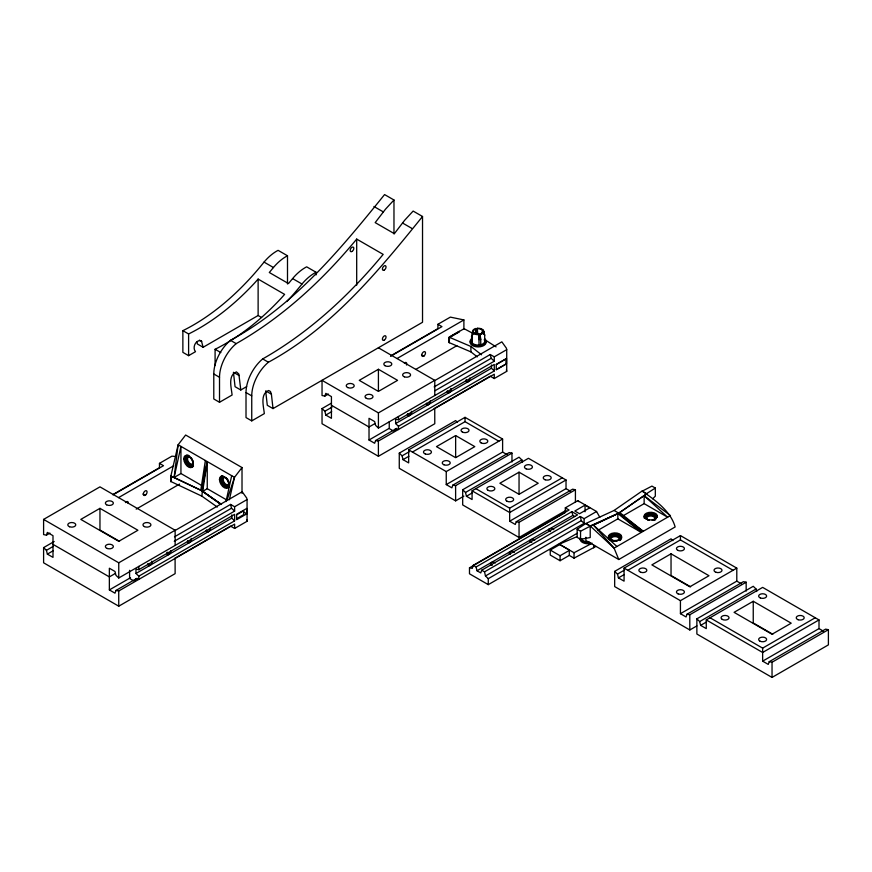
<?xml version="1.0" encoding="UTF-8"?>
<svg xmlns="http://www.w3.org/2000/svg" width="872" height="872" viewBox="0 0 872 872"><rect width="100%" height="100%" fill="white"/><g stroke="black" fill="none" stroke-linecap="round" stroke-linejoin="round"><path stroke-width="1.31" d="M479.077 345.018L478.804 334.161A4.731 2.725 0 0 1 473.779 332.548L472.995 332.733L472.014 337.322L472.014 342.74A6.638 3.837 0 0 0 479.077 345.018L480.745 344.745A6.638 3.837 0 0 0 484.69 340.669L484.69 335.24L483.633 330.989L482.794 331.066A4.731 2.725 0 0 1 479.992 333.965L479.687 337.9L480.745 339.317L480.745 344.745M477.148 332.003L475.48 332.276L476.548 333.704L477.54 333.54L477.3 328.275A5.581 3.226 0 0 1 483.241 330.183L484.69 335.24M475.622 331.022L475.905 328.504L476.548 333.704M217.302 507.057L201.868 496.157L205.367 460.503L200.789 490.271L221.521 504.452L201.868 490.74L170.858 476.09L178.128 444.775L185.638 435.019L242.013 467.555L242.013 493.323M200.833 490.249L174.106 477.475L178.128 444.775L234.492 477.322L229.347 499.809M207.253 488.712L207.253 461.593L202.664 491.361L207.253 488.712L227.025 500.125M481.933 333.769L482.456 330.379L483.241 330.183L483.677 334.412L484.211 334.281M482.412 333.268L482.794 331.066M201.868 490.74L207.253 461.593M201.868 496.157L170.858 481.518L170.858 476.09L174.106 477.475L180.94 446.41L180.94 473.529L201.879 485.617M225.979 501.585L231.68 475.698M472.014 342.74L471.545 336.352L472.591 331.927A5.581 3.226 0 0 1 475.905 328.504M469.485 567.825L565.318 512.507L565.318 507.842L569.078 510.011L473.245 565.339L472.308 568.37L469.485 567.825L469.485 573.798L488.276 584.643L577.417 533.173M226.938 500.365L234.492 477.322L242.013 467.555M175.13 545.447L175.13 530.252L99.964 486.859L43.6 519.407L43.6 534.591L46.423 535.135L47.361 532.421L52.996 535.681L52.996 557.372L47.361 554.123L46.423 550.33L43.6 547.616L54.173 541.512M137.078 578.256L115.943 590.464L114.995 593.178L109.36 589.919L109.36 568.228L114.995 571.476L115.943 575.28L118.756 577.983L234.623 511.09L234.623 506.752L247.07 499.569L246.732 498.086L242.187 491.754L175.327 530.35M135.062 580.545L135.694 578.736L138.79 579.433L138.79 576.185L135.978 573.471L135.978 569.133L138.79 569.678L234.623 514.349L234.623 520.857L138.79 576.185M434.779 395.528L434.779 380.345L378.415 412.892L322.041 380.345L322.041 395.528L324.864 396.073L325.801 393.359L331.436 396.618L331.436 418.309L325.801 415.061L324.864 411.257L322.041 408.554L331.436 403.126M396.738 428.348L375.592 440.556L374.655 443.259L369.02 440.011L369.02 418.309L374.655 421.568L375.592 425.362L378.415 428.076L494.271 361.182L494.271 356.844L506.719 349.661L506.381 348.168L501.847 341.846L434.986 380.443M394.722 430.626L395.354 428.817L398.45 429.525L398.45 426.277L395.626 423.563L395.626 419.225L398.45 419.759L494.271 364.442L494.271 370.949L398.45 426.277M511.995 461.986L511.962 453.113L509.183 452.59L452.819 485.137L451.881 487.851L446.246 484.592L446.246 471.578L502.61 439.03L502.61 452.056L446.246 484.592M476.068 566.964L571.89 511.635L577.526 514.894L481.704 570.212L480.766 572.926L477.006 570.757L476.068 566.964L473.245 565.339M575.422 502.403L575.422 489.748L572.599 489.203L516.235 521.75L515.298 524.464L509.662 521.205L509.662 508.191L562.266 477.812M746.181 591.085L746.159 582.213L743.38 581.689L687.005 614.237L686.068 616.951L680.433 613.692L680.433 600.677L736.796 568.13L736.796 581.144L680.433 613.692M756.689 591.543L756.057 589.014L753.245 586.3L696.87 618.848L696.87 634.031L772.036 677.424L828.4 644.877L828.4 629.693L825.577 629.148L769.213 661.695L768.276 664.409L762.64 661.15L762.64 648.136L710.026 617.758M393.97 233.903L393.97 199.993L384.574 194.576C340.124 249.654 293.82 305.919 230.459 340.32A30.149 17.407 -60 0 0 213.782 373.968L213.782 398.973L219.515 402.275L232.094 395.016C231.505 388.323 227.505 375.298 236.443 371.897L238.852 374.066L240.792 389.991L246.645 386.612M393.97 199.993L385.478 209.215L375.178 222.611L394.351 233.674L404.641 220.278L413.132 211.068L422.528 216.485L422.528 322.28L273.012 408.597L267.29 405.295L265.666 390.874L271.399 394.188L273.012 408.597M422.528 216.485C378.077 271.574 331.774 327.839 268.413 362.229A30.149 17.407 -60 0 0 251.746 395.877L251.746 420.882L246.013 417.568L246.013 392.574A30.149 17.407 -60 0 1 262.679 358.926C309.244 332.45 349.16 295.51 383.179 254.395L356.692 239.092C322.673 280.206 282.757 317.146 236.192 343.633A30.149 17.407 -60 0 0 219.515 377.282L219.515 402.275M261.578 317.517L258.123 315.522L203.121 347.285L201.41 340.865C196.058 339.099 191.851 347.438 195.502 351.678L188.603 355.667L182.869 352.353L182.869 330.662A198.631 114.679 -60 0 0 264.042 262.101A37.921 21.898 -60 0 1 278.103 250.34L287.498 255.769A37.921 21.898 -60 0 0 273.437 267.519L269.306 272.5L288.469 283.563L292.6 278.582A37.921 21.898 -60 0 1 306.661 266.832L316.056 272.26L316.056 274.942M215.09 365.532L215.09 349.269A198.631 114.679 -60 0 0 281.176 298.224L284.61 294.376L258.123 279.084L254.679 282.931A198.631 114.679 -60 0 1 188.603 333.965L188.603 355.667M652.703 498.795L655.319 496.146L655.319 488.048L651.94 486.096L642.261 491.143C654.534 499.743 670.753 510.97 675.146 526.971L618.782 559.519L585.897 540.531L585.897 537.239M618.782 559.519L614.084 548.128L593.407 525.042L618.782 513.161L646.959 493.639L618.782 513.161L593.407 525.042L590.213 525.958L585.897 523.462L577.155 529.271L577.155 537.37L580.545 539.321L590.213 537.534L590.213 525.958L617.834 513.597M585.897 523.462L614.084 510.447L642.261 490.925M655.319 488.048L646.588 493.639L642.261 491.143M559.453 544.749L550.243 550.058L550.243 555.05L560.075 560.729L569.285 555.41L574.038 558.156L595.947 546.395M112.717 494.686L159.467 467.708L159.467 463.359L171.904 456.176L174.487 456.372M113.251 494.707L163.5 465.692L159.467 463.359M46.423 535.135L49.944 533.108M99.964 508.343L80.802 519.407L118.756 541.316L137.918 530.252L99.964 508.343L99.964 530.034L119.519 541.327M118.592 497.596L173.713 465.768M251.746 420.882L264.314 413.622C263.736 406.93 259.736 393.904 268.674 390.503L270.473 391.506L271.399 394.188M46.423 550.33L53.465 546.254M391.157 355.623L437.908 328.635L437.908 324.297L450.355 317.114L463.893 319.937L463.893 329.42M174.106 477.475L180.94 473.529M170.858 481.518L171.054 476.417M47.361 554.123L53.225 550.733M390.525 356.321L441.951 326.629L437.908 324.297M324.864 396.073L328.384 394.046M136.185 509.128L179.578 484.08M378.415 369.281L359.253 380.345L378.415 391.408L397.578 380.345L378.415 369.281L378.415 390.972M397.033 358.534L463.893 319.937M459.326 331.24L449.124 337.137L449.124 342.565M477.3 356.877L470.913 351.896L449.309 342.674L449.309 337.246L464.089 328.711L473.343 333.584M459.326 331.894L449.494 337.573L449.309 342.674M324.864 411.257L331.905 407.191M325.801 415.061L331.676 411.671M415.802 369.39L456.852 345.694M43.6 519.407L118.756 562.8L175.13 530.252M174.487 536.814L230.579 504.419L234.623 506.752M434.147 386.896L490.238 354.512L494.271 356.844M115.235 573.514L109.36 576.904L52.996 544.357M374.895 423.607L369.02 426.997L331.436 405.295M174.258 541.283L231.516 508.223L234.623 511.09M435.084 390.7L491.176 358.305L494.271 361.182M496.277 364.583L506.109 358.904L506.109 363.897L496.277 369.575M236.628 514.818L243.637 510.774L243.637 514.676L236.628 518.72M135.978 573.471L231.799 518.142L231.799 514.894M395.626 423.563L491.459 368.235L491.459 364.987M109.36 589.919L130.506 577.722M369.02 440.011L388.977 428.479M246.831 513.804L236.628 519.701L236.628 514.273L246.831 508.387L246.831 513.804L243.375 511.81M174.487 558.505L230.579 526.121L234.623 528.454L247.07 521.271L247.07 499.569M434.147 408.597L490.238 376.214L494.271 378.546L506.719 371.352L506.719 349.661M115.943 590.464L118.723 590.987L234.623 524.116L234.623 528.454M375.592 440.556L378.372 441.069L494.271 374.197L494.271 378.546M43.6 547.616L43.6 562.8L118.756 606.193L175.13 573.645L175.087 558.44M322.041 408.554L322.041 423.738L378.415 456.285L434.779 423.738L434.747 408.532M463.86 496.124L455.642 500.866L399.267 468.319L399.267 453.135L455.642 420.587L457.517 422.397M399.267 453.135L402.09 455.849L403.028 459.642L408.663 462.901L408.663 449.876L465.038 417.339L502.61 439.03M402.09 455.849L409.132 451.783M412.423 452.056L465.038 421.677L498.849 441.199M403.028 459.642L408.903 456.252M455.642 435.564L436.469 446.628L455.642 457.691L474.804 446.628L455.642 435.564L455.642 457.255M452.819 485.137L455.598 485.66L511.962 453.113M566.026 510.36L519.047 537.479L462.683 504.932L462.683 489.748L519.047 457.201L521.87 459.915L522.502 462.443M462.683 489.748L465.506 492.462L521.87 459.915M465.506 492.462L466.444 496.255L472.079 499.514L472.079 490.827L528.443 458.291L566.026 479.982L566.026 488.658L509.662 521.205M466.444 496.255L472.319 492.865M519.047 472.177L499.885 483.241L519.047 494.304L538.22 483.241L519.047 472.177L519.047 493.868M566.026 479.982L509.662 512.529L472.079 490.827M516.235 521.75L519.047 522.295L575.422 489.748M565.318 507.842L577.765 500.659L596.557 511.504L599.805 517.27M585.047 505.128L574.833 511.025L579.531 513.728L589.745 507.842L585.047 505.128L585.047 511.777M477.006 570.757L572.828 515.428L574.713 516.518M481.704 570.212L484.527 571.847L580.349 516.518L584.109 518.687L596.557 511.504M488.276 584.643L488.276 578.681L485.464 575.967L581.286 520.639L580.349 516.518M488.276 578.681L584.109 523.353L584.109 518.687M598.061 530.252L617.834 518.84L641.323 532.4L618.782 513.161L614.084 510.447M623.208 515.734L644.146 503.645L667.625 517.205L644.146 495.754L644.146 503.645M550.243 550.058L560.075 555.737L569.285 550.428L569.285 555.41M696.87 625.9L689.828 629.966L614.673 586.573L614.673 571.389L671.037 538.842L672.922 540.651M614.673 571.389L617.485 574.103L618.422 577.896L624.069 581.144L624.069 568.13L680.433 535.593L736.796 568.13M617.485 574.103L624.537 570.026M627.818 570.299L680.433 539.932L733.047 570.299M618.422 577.896L624.298 574.506M671.037 553.807L651.875 564.882L689.828 586.791L708.991 575.727L671.037 553.807L671.037 575.509L690.591 586.802M687.005 614.237L689.785 614.76L746.159 582.213M696.87 618.848L699.693 621.562L756.057 589.014M699.693 621.562L700.63 625.355L706.266 628.614L706.266 619.927L762.64 587.39L819.004 619.927L819.004 628.614L762.64 661.15M700.63 625.355L706.505 621.965M753.245 601.277L734.082 612.34L772.036 634.249L791.198 623.186L753.245 601.277L753.245 622.968L772.799 634.26M762.64 648.136L815.244 617.758M819.004 619.927L762.64 652.474L706.266 619.927M769.213 661.695L772.036 662.24L828.4 629.693M569.471 550.101L559.257 544.204L574.038 552.739L591.39 543.616M577.155 529.271L580.545 531.222L590.213 526.176L585.897 523.68M559.257 544.204L577.264 536.52M478.695 338.063L479.687 337.9M472.591 331.927L473.442 331.861A4.731 2.725 0 0 1 476.243 328.951M449.309 337.246L470.913 346.467L481.562 354.784M373.935 206.49L383.331 211.918M402.504 222.981L411.9 228.41M264.042 262.101L273.437 267.519M292.6 278.582L301.995 284.01A37.921 21.898 -60 0 1 316.056 272.26M421.492 354.969L423.629 356.19M465.844 380.563L467.97 381.794M378.415 347.797L434.779 380.345M447.053 391.419L449.178 392.64M736.796 581.144L741.309 583.75M819.004 628.614L823.517 631.208M426.386 403.344L428.512 404.575M639.677 529.271L643.209 531.31L619.72 512.507M502.61 452.056L507.123 454.65M566.026 488.658L570.539 491.263M407.878 414.026L410.014 415.257M407.3 414.363L409.437 415.595M393.381 430.942L389.239 428.555L389.239 421.776M230.459 340.32L236.192 343.633M262.679 358.926L268.413 362.229M624.069 568.13L680.433 600.677M408.663 449.876L446.246 471.578M475.84 488.658L509.662 508.191M199.405 340.113L201.705 341.443M182.869 330.662L188.603 333.965M215.09 349.269L220.823 352.571M203.121 347.285L197.388 343.971L196.821 341.639M234.59 372.933L239.179 375.581M213.782 373.968L219.515 377.282M246.013 392.574L251.746 395.877M240.792 389.991L235.059 386.688L233.445 372.268M143.052 494.032L145.177 495.252M206.184 530.481L208.31 531.702A2.66 1.537 -60 0 0 210.13 527.931M187.393 541.327L189.529 542.558M166.726 553.262L168.852 554.483M148.229 563.944L150.355 565.165M147.651 564.271L149.777 565.503M133.721 580.85L129.59 578.463L129.59 570.321M484.876 339.764L496.07 346.86M202.718 491.328L220.834 504.441M618.782 513.161L643.209 531.31M644.146 495.754L670.448 515.581L614.084 548.128L590.213 525.958M641.323 532.4L617.834 513.543L617.834 518.84M593.407 525.042L616.896 546.493M577.765 500.659L578.877 501.694M491.459 368.235L494.271 370.949M581.286 520.639L584.109 523.353M231.799 518.142L234.623 520.857M479.992 333.965L480.745 339.317L479.077 339.59L478.804 334.161M484.211 339.699L484.69 340.669M581.493 538.613L581.973 539.572A6.638 3.837 0 0 0 589.036 541.85M471.545 336.352L472.014 337.322M477.3 328.275L477.54 333.54M571.89 511.635L572.828 515.428M490.238 354.512L491.176 358.305M230.579 504.419L231.516 508.223M506.381 369.87L506.719 371.352M484.527 571.847L485.464 575.967M246.732 519.777L247.07 521.271M473.442 331.861L473.812 333.998M689.785 614.76L689.828 629.966M455.598 485.66L455.642 500.866M378.372 441.069L378.415 456.285M118.723 590.987L118.756 606.193M772.036 662.24L772.036 677.424M680.433 535.593L680.433 539.932M593.712 545.109L593.712 547.823M580.545 531.222L580.545 539.321M574.038 552.739L574.038 558.156M560.075 555.737L560.075 560.729M553.785 529.686A2.66 1.537 0 0 0 549.349 528.999L549.349 531.451M530.558 539.844L530.558 542.297M519.047 522.295L519.047 537.479M509.891 551.769L509.891 554.232M491.1 562.625L491.1 565.078M470.913 346.467L470.913 351.896M465.038 417.339L465.038 421.677M398.45 416.511L398.45 419.759M378.415 412.892L378.415 428.076M356.692 239.092L356.692 285.155M287.498 255.769L287.498 283.989M258.123 279.084L258.123 315.522M170.672 476.199L170.672 481.627M138.79 566.418L138.79 569.678M118.756 562.8L118.756 577.983M301.995 284.01A198.631 114.679 -60 0 1 286.91 301.538M192.767 460.253A3.989 2.3 60 0 1 190.619 463.904A3.989 2.3 60 0 1 187.676 457.898A3.989 2.3 60 0 1 192.309 459.315M228.475 480.897A3.989 2.3 60 0 1 227.003 484.734A3.989 2.3 60 0 1 223.265 480.08A3.989 2.3 60 0 1 226.033 477.867M226.764 478.401A3.989 2.3 60 0 1 228.028 479.971M193.028 465.103A5.33 3.074 60 0 1 187.099 460.852A5.33 3.074 60 0 1 189.322 455.729M228.704 485.737A5.33 3.074 60 0 1 223.374 482.652A5.33 3.074 60 0 1 223.374 476.504M191.796 467.12A6.671 3.848 60 0 1 185.06 460.689A6.671 3.848 60 0 1 188.123 455.075M193.508 466.095A6.671 3.848 60 0 1 192.767 466.803M229.183 486.74A6.671 3.848 60 0 1 221.761 483.589A6.671 3.848 60 0 1 222.742 475.589M125.448 502.599A2.66 1.537 -60 0 1 127.541 501.553A2.66 1.537 -60 0 1 128.206 503.449M208.31 531.702A2.66 1.537 -60 0 1 206.501 530.023M191.153 538.362A2.66 1.537 -60 0 1 189.769 542.395A2.66 1.537 -60 0 1 187.709 540.869M170.672 550.712A2.66 1.537 -60 0 1 168.612 554.614A2.66 1.537 -60 0 1 167.228 552.172M151.706 561.143A2.681 1.548 -60 0 1 150.562 565.023L149.581 565.59A2.681 1.548 -60 0 1 148.229 563.683M404.346 363.057A2.66 1.537 -60 0 1 406.33 362.687A2.66 1.537 -60 0 1 406.461 365.019M469.79 378.012A2.66 1.537 -60 0 1 467.73 381.914A2.66 1.537 -60 0 1 466.346 379.483M450.813 388.454A2.66 1.537 -60 0 1 449.429 392.487A2.66 1.537 -60 0 1 447.369 390.961M430.332 400.793A2.66 1.537 -60 0 1 428.762 404.412A2.66 1.537 -60 0 1 426.637 403.496M411.366 411.235A2.681 1.548 -60 0 1 410.211 415.105L409.23 415.682A2.681 1.548 -60 0 1 407.889 413.764M483.633 330.989A5.581 3.226 0 0 1 480.33 334.423M478.924 334.652A5.581 3.226 0 0 1 472.995 332.733M477.431 328.755A4.731 2.725 0 0 1 482.456 330.379M471.545 341.78A6.638 3.837 0 0 1 471.937 339.808M485.813 341.115A7.968 4.6 0 0 1 478.118 346.914A7.968 4.6 0 0 1 470.411 341.115M485.017 338.925A7.968 4.6 0 0 1 482.685 344.996A7.968 4.6 0 0 1 472.014 344.178A7.968 4.6 0 0 1 472.482 337.965M648.768 520.301A3.989 2.3 0 0 1 647.634 516.834A3.989 2.3 0 0 1 653.749 516.791A3.989 2.3 0 0 1 652.747 520.268M613.986 541.13A3.989 2.3 0 0 1 611.272 538.122A3.989 2.3 0 0 1 616.7 536.814A3.989 2.3 0 0 1 618.477 540.051M617.834 540.531A3.989 2.3 0 0 1 616.046 541.13M655.363 519.799A5.33 3.074 0 0 1 654.523 520.442M645.389 518.328A5.33 3.074 0 0 1 651.351 515.243A5.33 3.074 0 0 1 655.875 519.058M649.4 520.192A5.33 3.074 0 0 1 646.326 515.472A5.33 3.074 0 0 1 655.046 515.417A5.33 3.074 0 0 1 652.158 520.17M610.411 540.444A5.33 3.074 0 0 1 615.022 535.833A5.33 3.074 0 0 1 619.632 540.444M617.681 540.477A5.33 3.074 0 0 1 609.713 538.089A5.33 3.074 0 0 1 616.842 534.928A5.33 3.074 0 0 1 618.782 539.997M644.299 518.24A6.671 3.848 0 0 1 649.771 513.401A6.671 3.848 0 0 1 657.39 517.161M608.58 538.82A6.671 3.848 0 0 1 616.744 534.1A6.671 3.848 0 0 1 619.73 540.542M592.055 543.125A7.968 4.6 0 0 1 583.215 542.798A7.968 4.6 0 0 1 580.371 537.948M590.137 542.504A7.968 4.6 0 0 1 580.098 538.057M492.298 565.22A2.681 1.548 0 0 1 490.871 562.778A2.681 1.548 0 0 1 495.318 562.941M510.436 554.189A2.66 1.537 0 0 1 510.153 551.638A2.66 1.537 0 0 1 514.327 552.467M531.746 542.406A2.66 1.537 0 0 1 530.329 539.997A2.66 1.537 0 0 1 534.732 540.16M550.537 531.56A2.66 1.537 0 0 1 549.349 528.999M506.49 358.468L496.277 364.365L496.277 369.793L506.49 363.897L506.49 358.468M384.28 340.124A2.562 1.482 -60 0 0 385.762 336.069A2.562 1.482 -60 0 0 382.623 337.998A2.562 1.482 -60 0 0 384.28 340.124M352.048 251.441A2.562 1.482 -60 0 0 353.542 247.386A2.562 1.482 -60 0 0 350.391 249.316A2.562 1.482 -60 0 0 352.048 251.441M384.28 270.048A2.562 1.482 -60 0 0 385.762 265.993A2.562 1.482 -60 0 0 382.623 267.922A2.562 1.482 -60 0 0 384.28 270.048M185.638 458.923A5.33 3.074 60 0 0 191.317 465.899A5.33 3.074 60 0 0 191.24 458.323A5.33 3.074 60 0 0 185.638 458.923M221.335 479.491A5.33 3.074 60 0 0 226.982 486.511A5.33 3.074 60 0 0 226.982 478.979A5.33 3.074 60 0 0 221.335 479.491M183.741 458.934A6.671 3.848 60 0 0 190.859 467.665A6.671 3.848 60 0 0 190.772 458.182A6.671 3.848 60 0 0 183.741 458.934M219.45 479.48A6.671 3.848 60 0 0 226.513 488.276A6.671 3.848 60 0 0 226.513 478.848A6.671 3.848 60 0 0 219.45 479.48M145.668 494.904A2.66 1.537 -60 0 0 146.507 490.783A2.66 1.537 -60 0 0 143.368 493.574A2.66 1.537 -60 0 0 145.668 494.904M107.365 548.521A3.989 2.3 0 0 0 113.349 546.526A3.989 2.3 0 0 0 107.365 544.531A3.989 2.3 0 0 0 107.365 548.521M106.602 504.79A3.989 2.3 0 0 0 113.229 503.689A3.989 2.3 0 0 0 108.259 500.92A3.989 2.3 0 0 0 106.602 504.79M144.392 526.601A3.989 2.3 0 0 0 150.867 525.227A3.989 2.3 0 0 0 145.57 522.677A3.989 2.3 0 0 0 144.392 526.601M69.553 526.743A3.989 2.3 0 0 0 75.755 524.988A3.989 2.3 0 0 0 70.032 522.764A3.989 2.3 0 0 0 69.553 526.743M424.108 355.841A2.66 1.537 -60 0 0 424.958 351.721A2.66 1.537 -60 0 0 421.808 354.512A2.66 1.537 -60 0 0 424.108 355.841M646.054 518.873A6.671 3.848 0 0 0 657.183 517.074A6.671 3.848 0 0 0 648.921 512.42A6.671 3.848 0 0 0 646.054 518.873M611.686 540.062A6.671 3.848 0 0 0 621.682 536.738A6.671 3.848 0 0 0 611.686 533.402A6.671 3.848 0 0 0 611.686 540.062M722.245 619.393A3.989 2.3 0 0 0 728.905 618.357A3.989 2.3 0 0 0 724.022 615.534A3.989 2.3 0 0 0 722.245 619.393M760.024 641.192A3.989 2.3 0 0 0 766.553 639.895A3.989 2.3 0 0 0 761.343 637.279A3.989 2.3 0 0 0 760.024 641.192M798.153 619.73A3.989 2.3 0 0 0 804.202 617.801A3.989 2.3 0 0 0 798.294 615.752A3.989 2.3 0 0 0 798.153 619.73M760.34 597.952A3.989 2.3 0 0 0 766.608 596.274A3.989 2.3 0 0 0 760.962 593.974A3.989 2.3 0 0 0 760.34 597.952M677.817 550.341A3.989 2.3 0 0 0 684.346 549.044A3.989 2.3 0 0 0 679.135 546.428A3.989 2.3 0 0 0 677.817 550.341M716.021 572.294A3.989 2.3 0 0 0 721.994 570.299A3.989 2.3 0 0 0 716.021 568.304A3.989 2.3 0 0 0 716.021 572.294M640.8 572.272A3.989 2.3 0 0 0 646.839 570.343A3.989 2.3 0 0 0 640.931 568.282A3.989 2.3 0 0 0 640.8 572.272M678.133 593.876A3.989 2.3 0 0 0 684.4 592.208A3.989 2.3 0 0 0 678.754 589.908A3.989 2.3 0 0 0 678.133 593.876M488.048 490.293A3.989 2.3 0 0 0 494.718 489.257A3.989 2.3 0 0 0 489.835 486.445A3.989 2.3 0 0 0 488.048 490.293M507.046 501.247A3.989 2.3 0 0 0 513.575 499.95A3.989 2.3 0 0 0 508.365 497.334A3.989 2.3 0 0 0 507.046 501.247M545.174 479.785A3.989 2.3 0 0 0 551.224 477.856A3.989 2.3 0 0 0 545.305 475.796A3.989 2.3 0 0 0 545.174 479.785M526.154 468.853A3.989 2.3 0 0 0 532.421 467.174A3.989 2.3 0 0 0 526.775 464.874A3.989 2.3 0 0 0 526.154 468.853M462.422 432.087A3.989 2.3 0 0 0 468.951 430.79A3.989 2.3 0 0 0 463.74 428.174A3.989 2.3 0 0 0 462.422 432.087M481.006 442.834A3.989 2.3 0 0 0 487.677 441.799A3.989 2.3 0 0 0 482.794 438.976A3.989 2.3 0 0 0 481.006 442.834M425.394 454.018A3.989 2.3 0 0 0 431.444 452.099A3.989 2.3 0 0 0 425.525 450.039A3.989 2.3 0 0 0 425.394 454.018M443.946 464.776A3.989 2.3 0 0 0 450.214 463.108A3.989 2.3 0 0 0 444.567 460.808A3.989 2.3 0 0 0 443.946 464.776M384.988 365.695A3.989 2.3 0 0 0 391.659 364.67A3.989 2.3 0 0 0 386.776 361.847A3.989 2.3 0 0 0 384.988 365.695M366.251 398.275A3.989 2.3 0 0 0 372.889 397.174A3.989 2.3 0 0 0 367.919 394.406A3.989 2.3 0 0 0 366.251 398.275M347.677 387.539A3.989 2.3 0 0 0 354.152 386.165A3.989 2.3 0 0 0 348.855 383.604A3.989 2.3 0 0 0 347.677 387.539M404.368 376.824A3.989 2.3 0 0 0 410.57 375.08A3.989 2.3 0 0 0 404.848 372.856A3.989 2.3 0 0 0 404.368 376.824"/></g></svg>
